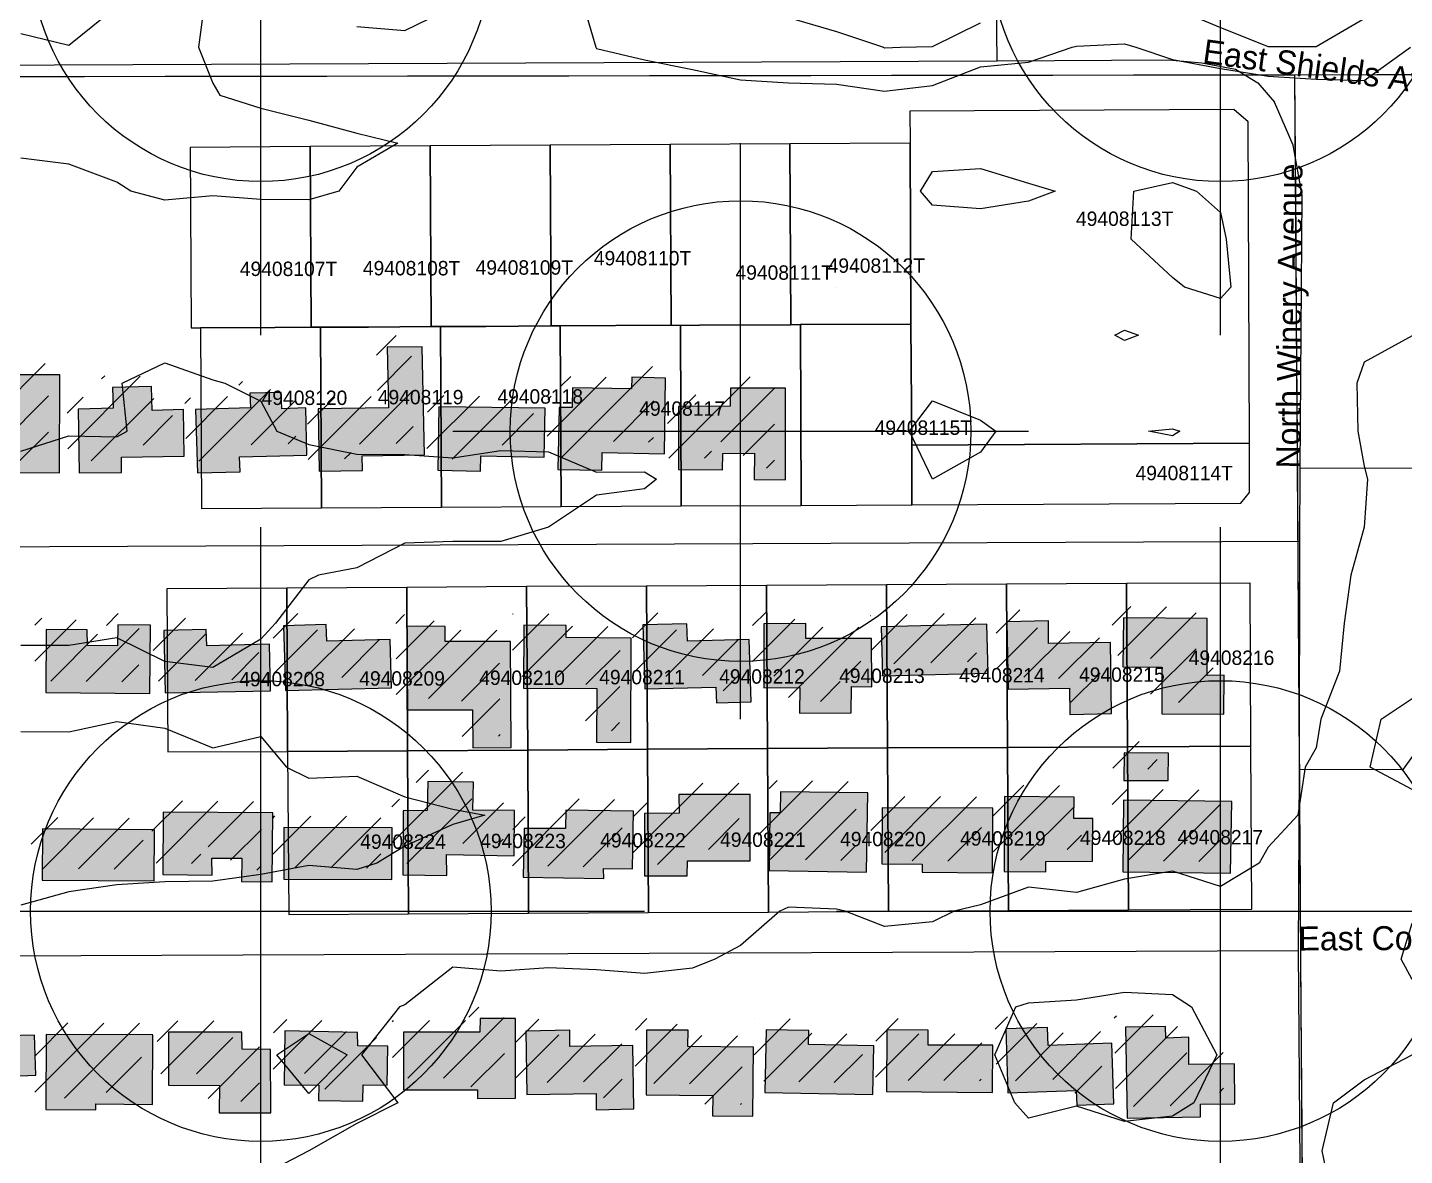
# Model space of a CAD drawing. Extents: x 6438959 to 7279357, y 1424492 to 2039161.
# Drawn here: x 6785889 to 6786750, y 1742430 to 1743135 of the extents above; entities that cross this region are included whole.
import ezdxf

# ---------------------------------------------------------------- set-up
doc = ezdxf.new("R2010")
doc.units = 21
for name, color, linetype in [('ADJOINING_LABELS', 230, 'Continuous'), ('ADJOINING_PARCELS', 241, 'Continuous'), ('BUILDINGS', 9, 'Continuous'), ('CENTER', 1, 'Continuous'), ('CL_LOCAL', 4, 'Continuous'), ('CL_MAJOR', 2, 'Continuous'), ('CONTOUR_1FT', 251, 'Continuous'), ('PLSS_QQ', 8, 'Continuous'), ('PLSS_QQ_3D', 7, 'Continuous'), ('PLSS_SECTION', 7, 'Continuous'), ('PLSS_SECTION_3D', 7, 'Continuous'), ('ROAD_LABELS', 3, 'Continuous')]:
    doc.layers.add(name, color=color, linetype=linetype)

msp = doc.modelspace()

# ---------------------------------------------------------------- hatches: boundary and pattern name
at = {"layer": 'BUILDINGS_HATCH'}
for points in [[(6786070.86, 1742896.55), (6786071.47, 1742857.59), (6786098.42, 1742858.18), (6786098.34, 1742867.28), (6786137.29, 1742867.96), (6786135.86, 1742935.31), (6786113.9, 1742935.13), (6786114.79, 1742897.27)], [(6785849.4, 1742899.83), (6785849.37, 1742867.43), (6785882.18, 1742867.33), (6785882.26, 1742856.77), (6785908.92, 1742856.63), (6785909.3, 1742917.8), (6785881.18, 1742917.94), (6785881.03, 1742899.73)], [(6786287.26, 1742868.46), (6786288.04, 1742915.81), (6786266.95, 1742916.36), (6786266.71, 1742909.08), (6786229.8, 1742909.87), (6786229.61, 1742897.48), (6786221.41, 1742897.42), (6786220.55, 1742858.81), (6786248.09, 1742858.31), (6786248.29, 1742869.24)], [(6785921.22, 1742856.73), (6785947.87, 1742856.94), (6785947.79, 1742866.41), (6785987.04, 1742867.1), (6785986.51, 1742896.22), (6785966.89, 1742895.7), (6785966.47, 1742910.62), (6785942.16, 1742910.06), (6785942.56, 1742896.96), (6785920.6, 1742896.41)], [(6786063.77, 1742867.72), (6786062.95, 1742897.21), (6786048.01, 1742896.73), (6786047.64, 1742906.92), (6786028.02, 1742906.39), (6786028.38, 1742897.29), (6785994.12, 1742896.28), (6785995.33, 1742856.6), (6786021.98, 1742857.19), (6786021.6, 1742866.65)], [(6786296.09, 1742898.03), (6786296.12, 1742858.7), (6786323.66, 1742858.57), (6786323.87, 1742868.76), (6786343.49, 1742868.92), (6786343.33, 1742852.54), (6786362.96, 1742852.33), (6786363.08, 1742909.5), (6786328.51, 1742909.58), (6786328.31, 1742898.29)], [(6786145.57, 1742858.2), (6786172.23, 1742857.69), (6786172.45, 1742867.16), (6786212, 1742866.39), (6786212.62, 1742896.98), (6786146.13, 1742897.89)], [(6786637.15, 1742705.66), (6786637.24, 1742730.05), (6786626.7, 1742729.97), (6786626.7, 1742765.65), (6786574.27, 1742765.95), (6786573.93, 1742735.36), (6786598.25, 1742735.2), (6786598.19, 1742706.06)], [(6785926.42, 1742758.46), (6785900.64, 1742758.61), (6785900.38, 1742719.28), (6785965.41, 1742718.72), (6785965.94, 1742761.33), (6785945.43, 1742761.52), (6785945.24, 1742748.41), (6785926.5, 1742748.63)], [(6786040.96, 1742720.43), (6786040.43, 1742749.56), (6786001.19, 1742748.51), (6786000.81, 1742758.7), (6785974.16, 1742758.12), (6785975.07, 1742719.16)], [(6786116.52, 1742722.14), (6786115.69, 1742752.36), (6786076.15, 1742751.31), (6786075.77, 1742761.86), (6786049.12, 1742760.92), (6786050.33, 1742720.51)], [(6786167.5, 1742684.69), (6786191.52, 1742684.89), (6786190.97, 1742751.15), (6786150.26, 1742751.19), (6786150.18, 1742760.65), (6786126.16, 1742760.82), (6786126.59, 1742708.39), (6786167.3, 1742708.36)], [(6786266.53, 1742753.23), (6786225.81, 1742753.62), (6786225.75, 1742761.27), (6786199.38, 1742761.42), (6786199.12, 1742722.09), (6786245.11, 1742721.74), (6786244.8, 1742688.24), (6786266.18, 1742688.05)], [(6786301.69, 1742751.33), (6786301.31, 1742762.25), (6786273.78, 1742761.66), (6786274.99, 1742721.62), (6786319.5, 1742722.71), (6786319.87, 1742712.89), (6786341.54, 1742713.43), (6786340.35, 1742752.38)], [(6786349.38, 1742722.23), (6786371.93, 1742722.42), (6786371.77, 1742706.39), (6786403.99, 1742706.66), (6786404.15, 1742723.04), (6786417.04, 1742722.78), (6786416.79, 1742753.01), (6786375.78, 1742753.03), (6786375.7, 1742762.5), (6786349.34, 1742762.28)], [(6786422.88, 1742760.34), (6786423.72, 1742729.76), (6786489.61, 1742731.39), (6786488.77, 1742761.97)], [(6786566.85, 1742706.17), (6786566.19, 1742750.59), (6786527.53, 1742749.91), (6786527.42, 1742764.11), (6786501.35, 1742763.53), (6786502.29, 1742721.3), (6786540.65, 1742721.98), (6786540.79, 1742705.59)], [(6786574.52, 1742664.36), (6786602.34, 1742664.22), (6786602.5, 1742681.34), (6786574.67, 1742681.48)], [(6786193.24, 1742617.18), (6786193.59, 1742645.58), (6786167.52, 1742645.73), (6786167.97, 1742663.21), (6786139.26, 1742663.71), (6786138.82, 1742645.5), (6786123.88, 1742645.37), (6786123.63, 1742605.32), (6786151.16, 1742604.81), (6786151.06, 1742617.92)], [(6786340.85, 1742655.53), (6786296.32, 1742655.52), (6786296.42, 1742643.87), (6786274.75, 1742643.7), (6786274.77, 1742604.73), (6786301.43, 1742604.59), (6786301.64, 1742614.06), (6786340.89, 1742614.02)], [(6786414.36, 1742656.49), (6786359.87, 1742657.14), (6786359.69, 1742644.03), (6786353.24, 1742643.98), (6786352.66, 1742607.92), (6786413.59, 1742606.97)], [(6786499.71, 1742607.31), (6786525.78, 1742607.16), (6786525.72, 1742613.71), (6786555.01, 1742613.95), (6786555.09, 1742640.53), (6786543.37, 1742640.44), (6786543.55, 1742653.91), (6786499.91, 1742654.28)], [(6786042.47, 1742643.98), (6785973.92, 1742644.51), (6785973.65, 1742605.55), (6786004.41, 1742605.07), (6786004.33, 1742615.63), (6786023.07, 1742615.78), (6786022.9, 1742601.22), (6786041.94, 1742601.01)], [(6786198.92, 1742603.75), (6786249.3, 1742603.07), (6786249.25, 1742609.26), (6786267.41, 1742609.04), (6786268, 1742645.1), (6786225.52, 1742645.84), (6786225.32, 1742634.19), (6786199.54, 1742634.34)], [(6786492.64, 1742646.94), (6786423.52, 1742647.1), (6786423.22, 1742612.14), (6786448.41, 1742611.98), (6786448.45, 1742606.89), (6786492.39, 1742606.52)], [(6786574.32, 1742651.98), (6786573.81, 1742607.19), (6786641.19, 1742606.28), (6786641.99, 1742651.08)], [(6785968.45, 1742633.54), (6785898.44, 1742634.06), (6785898.11, 1742602.02), (6785968.12, 1742601.5)], [(6786116.91, 1742602.35), (6786116.94, 1742634.76), (6786049.28, 1742634.93), (6786049.25, 1742602.52)], [(6786124.14, 1742507.01), (6786124.14, 1742470.96), (6786170.42, 1742470.97), (6786170.47, 1742465.51), (6786194.19, 1742465.71), (6786194.07, 1742515.59), (6786172.11, 1742515.41), (6786171.88, 1742507.03)], [(6786041.04, 1742496.13), (6786023.17, 1742496.35), (6786023.08, 1742506.91), (6785977.1, 1742506.9), (6785977.08, 1742473.76), (6786009, 1742473.66), (6786008.85, 1742456.54), (6786041.07, 1742456.44)], [(6786098.72, 1742463.83), (6786098.92, 1742474.03), (6786113.87, 1742473.79), (6786114.25, 1742498.19), (6786095.5, 1742498.4), (6786095.43, 1742506.77), (6786050.02, 1742507.86), (6786049.42, 1742473.99), (6786071.1, 1742473.8), (6786070.88, 1742464.33)], [(6786201.2, 1742467.95), (6786244.55, 1742468.67), (6786244.63, 1742458.47), (6786268.06, 1742459.03), (6786267.44, 1742498.71), (6786228.2, 1742498.03), (6786228.11, 1742508.22), (6786200.58, 1742507.63)], [(6786342.49, 1742454.54), (6786343.02, 1742497.51), (6786302.01, 1742497.91), (6786302.22, 1742508.1), (6786276.15, 1742508.25), (6786275.89, 1742467.83), (6786317.49, 1742467.45), (6786317.3, 1742454.7)], [(6786377.5, 1742507.99), (6786350.84, 1742508.5), (6786349.99, 1742469.17), (6786417.66, 1742467.9), (6786418.29, 1742498.49), (6786377.28, 1742499.25)], [(6786426.14, 1742469.79), (6786492.34, 1742469.24), (6786492.69, 1742498.74), (6786452.27, 1742498.77), (6786452.19, 1742508.24), (6786426.41, 1742508.39)], [(6786544.77, 1742470.4), (6786545.13, 1742461.3), (6786568.27, 1742462.22), (6786567.08, 1742500.08), (6786527.25, 1742498.66), (6786526.87, 1742509.94), (6786500.81, 1742509), (6786502.01, 1742468.96)], [(6786643.63, 1742487.23), (6786615.22, 1742486.64), (6786615.08, 1742503.75), (6786600.73, 1742503.27), (6786600.68, 1742510.55), (6786575.49, 1742509.98), (6786576.54, 1742453.18), (6786622.52, 1742453.93), (6786622.46, 1742461.94), (6786643.84, 1742462.11)], [(6785894.13, 1742480), (6785893.34, 1742505.12), (6785823.93, 1742503.46), (6785824.79, 1742470.33), (6785879.26, 1742471.87), (6785879.2, 1742479.51)], [(6785967.22, 1742461.66), (6785967.44, 1742505.36), (6785900.66, 1742505.54), (6785900.46, 1742458.57), (6785931.8, 1742458.46), (6785931.77, 1742462.1)]]:
    msp.add_hatch(color=251, dxfattribs=at).paths.add_polyline_path(points)
at = {"layer": 'BUILDINGS_SHADOW'}
h = msp.add_hatch(dxfattribs=at)
h.set_pattern_fill('ANSI31', scale=5)
h.paths.add_polyline_path([(6786063.92, 1742903.74), (6786064.53, 1742864.79), (6786091.47, 1742865.37), (6786091.4, 1742874.47), (6786130.35, 1742875.16), (6786128.92, 1742942.51), (6786106.95, 1742942.33), (6786107.85, 1742904.47)])
h = msp.add_hatch(dxfattribs=at)
h.set_pattern_fill('ANSI31', scale=5)
h.paths.add_polyline_path([(6785842.45, 1742907.03), (6785842.42, 1742874.62), (6785875.23, 1742874.53), (6785875.32, 1742863.97), (6785901.97, 1742863.82), (6785902.35, 1742925), (6785874.23, 1742925.13), (6785874.09, 1742906.92)])
h = msp.add_hatch(dxfattribs=at)
h.set_pattern_fill('ANSI31', scale=5)
h.paths.add_polyline_path([(6786280.31, 1742875.66), (6786281.1, 1742923), (6786260, 1742923.56), (6786259.77, 1742916.27), (6786222.86, 1742917.06), (6786222.66, 1742904.68), (6786214.46, 1742904.61), (6786213.61, 1742866.01), (6786241.15, 1742865.51), (6786241.35, 1742876.43)])
h = msp.add_hatch(dxfattribs=at)
h.set_pattern_fill('ANSI31', scale=5)
h.paths.add_polyline_path([(6785914.27, 1742863.92), (6785940.93, 1742864.14), (6785940.85, 1742873.61), (6785980.09, 1742874.29), (6785979.56, 1742903.42), (6785959.94, 1742902.89), (6785959.53, 1742917.82), (6785935.22, 1742917.26), (6785935.62, 1742904.15), (6785913.66, 1742903.61)])
h = msp.add_hatch(dxfattribs=at)
h.set_pattern_fill('ANSI31', scale=5)
h.paths.add_polyline_path([(6786056.83, 1742874.92), (6786056, 1742904.41), (6786041.07, 1742903.92), (6786040.69, 1742914.11), (6786021.07, 1742913.59), (6786021.44, 1742904.49), (6785987.18, 1742903.48), (6785988.38, 1742863.8), (6786015.03, 1742864.38), (6786014.66, 1742873.85)])
h = msp.add_hatch(dxfattribs=at)
h.set_pattern_fill('ANSI31', scale=5)
h.paths.add_polyline_path([(6786289.15, 1742905.22), (6786289.18, 1742865.9), (6786316.71, 1742865.76), (6786316.92, 1742875.96), (6786336.55, 1742876.12), (6786336.39, 1742859.73), (6786356.01, 1742859.53), (6786356.13, 1742916.7), (6786321.57, 1742916.78), (6786321.37, 1742905.49)])
h = msp.add_hatch(dxfattribs=at)
h.set_pattern_fill('ANSI31', scale=5)
h.paths.add_polyline_path([(6786138.63, 1742865.39), (6786165.29, 1742864.88), (6786165.5, 1742874.35), (6786205.05, 1742873.58), (6786205.68, 1742904.18), (6786139.18, 1742905.09)])
h = msp.add_hatch(dxfattribs=at)
h.set_pattern_fill('ANSI31', scale=5)
h.paths.add_polyline_path([(6785919.47, 1742765.65), (6785893.69, 1742765.8), (6785893.43, 1742726.48), (6785958.46, 1742725.92), (6785958.99, 1742768.52), (6785938.49, 1742768.72), (6785938.3, 1742755.61), (6785919.55, 1742755.82)])
h = msp.add_hatch(dxfattribs=at)
h.set_pattern_fill('ANSI31', scale=5)
h.paths.add_polyline_path([(6786034.02, 1742727.63), (6786033.49, 1742756.75), (6785994.24, 1742755.7), (6785993.87, 1742765.9), (6785967.22, 1742765.31), (6785968.12, 1742726.36)])
h = msp.add_hatch(dxfattribs=at)
h.set_pattern_fill('ANSI31', scale=5)
h.paths.add_polyline_path([(6786109.57, 1742729.34), (6786108.74, 1742759.55), (6786069.21, 1742758.5), (6786068.83, 1742769.06), (6786042.18, 1742768.11), (6786043.39, 1742727.7)])
h = msp.add_hatch(dxfattribs=at)
h.set_pattern_fill('ANSI31', scale=5)
h.paths.add_polyline_path([(6786160.55, 1742691.89), (6786184.57, 1742692.08), (6786184.03, 1742758.35), (6786143.31, 1742758.38), (6786143.24, 1742767.85), (6786119.22, 1742768.01), (6786119.65, 1742715.58), (6786160.36, 1742715.55)])
h = msp.add_hatch(dxfattribs=at)
h.set_pattern_fill('ANSI31', scale=5)
h.paths.add_polyline_path([(6786259.58, 1742760.42), (6786218.86, 1742760.82), (6786218.8, 1742768.47), (6786192.44, 1742768.61), (6786192.17, 1742729.29), (6786238.16, 1742728.93), (6786237.85, 1742695.43), (6786259.24, 1742695.24)])
h = msp.add_hatch(dxfattribs=at)
h.set_pattern_fill('ANSI31', scale=5)
h.paths.add_polyline_path([(6786294.75, 1742758.53), (6786294.36, 1742769.45), (6786266.83, 1742768.86), (6786268.04, 1742728.82), (6786312.55, 1742729.91), (6786312.93, 1742720.08), (6786334.6, 1742720.62), (6786333.4, 1742759.57)])
h = msp.add_hatch(dxfattribs=at)
h.set_pattern_fill('ANSI31', scale=5)
h.paths.add_polyline_path([(6786342.44, 1742729.43), (6786364.99, 1742729.61), (6786364.83, 1742713.59), (6786397.04, 1742713.85), (6786397.2, 1742730.24), (6786410.09, 1742729.98), (6786409.84, 1742760.2), (6786368.84, 1742760.23), (6786368.76, 1742769.69), (6786342.4, 1742769.48)])
h = msp.add_hatch(dxfattribs=at)
h.set_pattern_fill('ANSI31', scale=5)
h.paths.add_polyline_path([(6786415.94, 1742767.53), (6786416.77, 1742736.95), (6786482.66, 1742738.59), (6786481.83, 1742769.17)])
h = msp.add_hatch(dxfattribs=at)
h.set_pattern_fill('ANSI31', scale=5)
h.paths.add_polyline_path([(6786559.9, 1742713.37), (6786559.25, 1742757.78), (6786520.59, 1742757.1), (6786520.47, 1742771.3), (6786494.41, 1742770.73), (6786495.34, 1742728.49), (6786533.71, 1742729.17), (6786533.84, 1742712.79)])
h = msp.add_hatch(dxfattribs=at)
h.set_pattern_fill('ANSI31', scale=5)
h.paths.add_polyline_path([(6786630.21, 1742712.85), (6786630.3, 1742737.25), (6786619.76, 1742737.16), (6786619.76, 1742772.85), (6786567.32, 1742773.14), (6786566.99, 1742742.55), (6786591.3, 1742742.39), (6786591.25, 1742713.26)])
h = msp.add_hatch(dxfattribs=at)
h.set_pattern_fill('ANSI31', scale=5)
h.paths.add_polyline_path([(6786567.57, 1742671.56), (6786595.4, 1742671.42), (6786595.55, 1742688.53), (6786567.72, 1742688.67)])
h = msp.add_hatch(dxfattribs=at)
h.set_pattern_fill('ANSI31', scale=5)
h.paths.add_polyline_path([(6786186.3, 1742624.37), (6786186.65, 1742652.78), (6786160.58, 1742652.93), (6786161.02, 1742670.41), (6786132.31, 1742670.9), (6786131.88, 1742652.69), (6786116.94, 1742652.57), (6786116.68, 1742612.51), (6786144.22, 1742612.01), (6786144.11, 1742625.12)])
h = msp.add_hatch(dxfattribs=at)
h.set_pattern_fill('ANSI31', scale=5)
h.paths.add_polyline_path([(6786333.9, 1742662.72), (6786289.38, 1742662.72), (6786289.47, 1742651.07), (6786267.8, 1742650.89), (6786267.83, 1742611.93), (6786294.48, 1742611.78), (6786294.7, 1742621.25), (6786333.95, 1742621.21)])
h = msp.add_hatch(dxfattribs=at)
h.set_pattern_fill('ANSI31', scale=5)
h.paths.add_polyline_path([(6786407.41, 1742663.69), (6786352.93, 1742664.33), (6786352.74, 1742651.22), (6786346.3, 1742651.17), (6786345.72, 1742615.12), (6786406.65, 1742614.16)])
h = msp.add_hatch(dxfattribs=at)
h.set_pattern_fill('ANSI31', scale=5)
h.paths.add_polyline_path([(6786492.76, 1742614.5), (6786518.83, 1742614.35), (6786518.78, 1742620.91), (6786548.07, 1742621.15), (6786548.14, 1742647.73), (6786536.43, 1742647.63), (6786536.61, 1742661.11), (6786492.96, 1742661.48)])
h = msp.add_hatch(dxfattribs=at)
h.set_pattern_fill('ANSI31', scale=5)
h.paths.add_polyline_path([(6786191.97, 1742610.94), (6786242.36, 1742610.26), (6786242.31, 1742616.45), (6786260.47, 1742616.24), (6786261.05, 1742652.29), (6786218.57, 1742653.04), (6786218.38, 1742641.38), (6786192.6, 1742641.54)])
h = msp.add_hatch(dxfattribs=at)
h.set_pattern_fill('ANSI31', scale=5)
h.paths.add_polyline_path([(6786485.7, 1742654.13), (6786416.57, 1742654.3), (6786416.27, 1742619.34), (6786441.46, 1742619.18), (6786441.51, 1742614.08), (6786485.44, 1742613.71)])
h = msp.add_hatch(dxfattribs=at)
h.set_pattern_fill('ANSI31', scale=5)
h.paths.add_polyline_path([(6786567.38, 1742659.17), (6786566.87, 1742614.38), (6786634.24, 1742613.48), (6786635.05, 1742658.27)])
h = msp.add_hatch(dxfattribs=at)
h.set_pattern_fill('ANSI31', scale=5)
h.paths.add_polyline_path([(6786035.52, 1742651.17), (6785966.98, 1742651.7), (6785966.71, 1742612.74), (6785997.47, 1742612.26), (6785997.38, 1742622.82), (6786016.13, 1742622.98), (6786015.95, 1742608.41), (6786034.99, 1742608.2)])
h = msp.add_hatch(dxfattribs=at)
h.set_pattern_fill('ANSI31', scale=5)
h.paths.add_polyline_path([(6785961.5, 1742640.74), (6785891.49, 1742641.26), (6785891.17, 1742609.21), (6785961.18, 1742608.69)])
h = msp.add_hatch(dxfattribs=at)
h.set_pattern_fill('ANSI31', scale=5)
h.paths.add_polyline_path([(6786109.97, 1742609.54), (6786110, 1742641.95), (6786042.33, 1742642.13), (6786042.31, 1742609.72)])
h = msp.add_hatch(dxfattribs=at)
h.set_pattern_fill('ANSI31', scale=5)
h.paths.add_polyline_path([(6786091.77, 1742471.03), (6786091.98, 1742481.23), (6786106.92, 1742480.98), (6786107.31, 1742505.38), (6786088.56, 1742505.59), (6786088.49, 1742513.97), (6786043.08, 1742515.05), (6786042.48, 1742481.18), (6786064.16, 1742481), (6786063.94, 1742471.53)])
h = msp.add_hatch(dxfattribs=at)
h.set_pattern_fill('ANSI31', scale=5)
h.paths.add_polyline_path([(6786117.19, 1742514.2), (6786117.2, 1742478.15), (6786163.48, 1742478.17), (6786163.52, 1742472.71), (6786187.24, 1742472.9), (6786187.13, 1742522.79), (6786165.16, 1742522.61), (6786164.94, 1742514.23)])
h = msp.add_hatch(dxfattribs=at)
h.set_pattern_fill('ANSI31', scale=5)
h.paths.add_polyline_path([(6786194.26, 1742475.14), (6786237.6, 1742475.86), (6786237.68, 1742465.67), (6786261.11, 1742466.23), (6786260.49, 1742505.91), (6786221.25, 1742505.22), (6786221.17, 1742515.42), (6786193.64, 1742514.83)])
h = msp.add_hatch(dxfattribs=at)
h.set_pattern_fill('ANSI31', scale=5)
h.paths.add_polyline_path([(6786335.55, 1742461.74), (6786336.08, 1742504.71), (6786295.06, 1742505.1), (6786295.27, 1742515.3), (6786269.2, 1742515.45), (6786268.95, 1742475.03), (6786310.55, 1742474.64), (6786310.36, 1742461.9)])
h = msp.add_hatch(dxfattribs=at)
h.set_pattern_fill('ANSI31', scale=5)
h.paths.add_polyline_path([(6786370.55, 1742515.19), (6786343.89, 1742515.7), (6786343.04, 1742476.36), (6786410.72, 1742475.1), (6786411.35, 1742505.69), (6786370.33, 1742506.45)])
h = msp.add_hatch(dxfattribs=at)
h.set_pattern_fill('ANSI31', scale=5)
h.paths.add_polyline_path([(6786419.2, 1742476.99), (6786485.4, 1742476.44), (6786485.74, 1742505.94), (6786445.32, 1742505.97), (6786445.24, 1742515.43), (6786419.47, 1742515.59)])
h = msp.add_hatch(dxfattribs=at)
h.set_pattern_fill('ANSI31', scale=5)
h.paths.add_polyline_path([(6786537.82, 1742477.6), (6786538.19, 1742468.5), (6786561.32, 1742469.42), (6786560.13, 1742507.27), (6786520.31, 1742505.86), (6786519.92, 1742517.14), (6786493.86, 1742516.2), (6786495.07, 1742476.15)])
h = msp.add_hatch(dxfattribs=at)
h.set_pattern_fill('ANSI31', scale=5)
h.paths.add_polyline_path([(6786636.69, 1742494.43), (6786608.28, 1742493.83), (6786608.14, 1742510.95), (6786593.79, 1742510.46), (6786593.73, 1742517.75), (6786568.54, 1742517.17), (6786569.6, 1742460.38), (6786615.58, 1742461.12), (6786615.51, 1742469.13), (6786636.89, 1742469.31)])
h = msp.add_hatch(dxfattribs=at)
h.set_pattern_fill('ANSI31', scale=5)
h.paths.add_polyline_path([(6785960.27, 1742468.86), (6785960.5, 1742512.56), (6785893.71, 1742512.74), (6785893.51, 1742465.76), (6785924.86, 1742465.66), (6785924.83, 1742469.3)])
h = msp.add_hatch(dxfattribs=at)
h.set_pattern_fill('ANSI31', scale=5)
h.paths.add_polyline_path([(6786034.1, 1742503.33), (6786016.23, 1742503.55), (6786016.14, 1742514.1), (6785970.15, 1742514.09), (6785970.13, 1742480.96), (6786002.06, 1742480.85), (6786001.91, 1742463.74), (6786034.13, 1742463.64)])

# ---------------------------------------------------------------- linework, layer by layer
at = {"layer": 'ADJOINING_PARCELS'}
for points in [[(6786643.27, 1743083.85), (6786440.74, 1743082.73), (6786440.9, 1743062.71), (6786441.39, 1742949.65), (6786441.87, 1742873.92), (6786653.04, 1742875.1), (6786652.27, 1743076.09), (6786643.27, 1743083.85)], [(6785997.22, 1742947.29), (6786043.64, 1742947.49), (6786066.34, 1742947.67), (6786065.86, 1743060.55), (6785990.73, 1743060.11), (6785991.36, 1742947.24), (6785997.22, 1742947.29)], [(6786102.22, 1742947.78), (6786141.32, 1742948.1), (6786140.84, 1743060.98), (6786065.86, 1743060.55), (6786066.34, 1742947.67), (6786072.2, 1742947.72), (6786102.22, 1742947.78)], [(6786147.18, 1742948.15), (6786175.59, 1742948.2), (6786216.45, 1742948.54), (6786215.82, 1743061.41), (6786140.84, 1743060.98), (6786141.32, 1742948.1), (6786147.18, 1742948.15)], [(6786222.16, 1742948.58), (6786291.43, 1742948.97), (6786290.8, 1743061.84), (6786215.82, 1743061.41), (6786216.45, 1742948.54), (6786222.16, 1742948.58)], [(6786366.41, 1742949.22), (6786366.41, 1742949.4), (6786365.78, 1743062.27), (6786290.8, 1743061.84), (6786291.43, 1742948.97), (6786297.29, 1742948.83), (6786309.15, 1742948.93), (6786366.41, 1742949.22)], [(6786372.27, 1742949.27), (6786441.39, 1742949.65), (6786440.9, 1743062.71), (6786365.78, 1743062.27), (6786366.41, 1742949.4), (6786366.41, 1742949.22), (6786372.27, 1742949.27)], [(6785997.85, 1742834.23), (6786072.83, 1742834.66), (6786072.2, 1742947.72), (6786066.34, 1742947.67), (6786043.64, 1742947.49), (6785997.22, 1742947.29), (6785997.85, 1742834.23)], [(6786072.83, 1742834.66), (6786147.81, 1742835.1), (6786147.18, 1742948.15), (6786141.32, 1742948.1), (6786102.22, 1742947.78), (6786072.2, 1742947.72), (6786072.83, 1742834.66)], [(6786147.81, 1742835.1), (6786222.79, 1742835.53), (6786222.16, 1742948.58), (6786216.45, 1742948.54), (6786175.59, 1742948.2), (6786147.18, 1742948.15), (6786147.81, 1742835.1)], [(6786297.77, 1742835.96), (6786297.29, 1742948.83), (6786291.43, 1742948.97), (6786222.16, 1742948.58), (6786222.79, 1742835.53), (6786297.77, 1742835.96)], [(6786442.03, 1742836.6), (6786441.87, 1742873.92), (6786441.39, 1742949.65), (6786372.27, 1742949.27), (6786372.76, 1742836.21), (6786442.03, 1742836.6)], [(6786653.15, 1742844.34), (6786653.04, 1742875.1), (6786441.87, 1742873.92), (6786442.03, 1742836.6), (6786647.78, 1742837.74), (6786653.15, 1742844.34)], [(6786051.67, 1742682.47), (6786051.13, 1742784.6), (6785976.15, 1742784.17), (6785976.69, 1742682.22), (6786051.67, 1742682.47)], [(6786126.65, 1742682.9), (6786126.11, 1742785.03), (6786051.13, 1742784.6), (6786051.67, 1742682.47), (6786126.65, 1742682.9)], [(6786201.78, 1742683.33), (6786201.09, 1742785.47), (6786126.11, 1742785.03), (6786126.65, 1742682.9), (6786201.78, 1742683.33)], [(6786276.76, 1742683.77), (6786276.07, 1742785.72), (6786201.09, 1742785.47), (6786201.78, 1742683.33), (6786276.76, 1742683.77)], [(6786351.74, 1742684.2), (6786351.2, 1742786.15), (6786276.07, 1742785.72), (6786276.76, 1742683.77), (6786351.74, 1742684.2)], [(6786426.72, 1742684.63), (6786426.18, 1742786.58), (6786351.2, 1742786.15), (6786351.74, 1742684.2), (6786426.72, 1742684.63)], [(6786501.71, 1742684.88), (6786501.16, 1742787.01), (6786426.18, 1742786.58), (6786426.72, 1742684.63), (6786501.71, 1742684.88)], [(6786576.83, 1742685.32), (6786576.14, 1742787.45), (6786501.16, 1742787.01), (6786501.71, 1742684.88), (6786576.83, 1742685.32)], [(6786576.83, 1742685.32), (6786654.01, 1742685.77), (6786653.47, 1742787.72), (6786653.32, 1742787.72), (6786576.14, 1742787.45), (6786576.83, 1742685.32)], [(6786127.34, 1742580.95), (6786126.65, 1742682.9), (6786051.67, 1742682.47), (6786052.36, 1742580.52), (6786127.34, 1742580.95)], [(6786202.32, 1742581.38), (6786201.78, 1742683.33), (6786126.65, 1742682.9), (6786127.34, 1742580.95), (6786202.32, 1742581.38)], [(6786277.3, 1742581.82), (6786276.76, 1742683.77), (6786201.78, 1742683.33), (6786202.32, 1742581.38), (6786277.3, 1742581.82)], [(6786352.29, 1742582.07), (6786351.74, 1742684.2), (6786276.76, 1742683.77), (6786277.3, 1742581.82), (6786352.29, 1742582.07)], [(6786427.41, 1742582.5), (6786426.72, 1742684.63), (6786351.74, 1742684.2), (6786352.29, 1742582.07), (6786427.41, 1742582.5)], [(6786502.4, 1742582.93), (6786501.71, 1742684.88), (6786426.72, 1742684.63), (6786427.41, 1742582.5), (6786502.4, 1742582.93)], [(6786577.38, 1742583.37), (6786576.83, 1742685.32), (6786501.71, 1742684.88), (6786502.4, 1742582.93), (6786577.38, 1742583.37)], [(6786577.38, 1742583.37), (6786654.56, 1742583.82), (6786654.01, 1742685.77), (6786576.83, 1742685.32), (6786577.38, 1742583.37)]]:
    msp.add_lwpolyline(points, close=True, dxfattribs=at)
at = {"layer": 'BUILDINGS'}
for points in [[(6786070.86, 1742896.55), (6786071.47, 1742857.59), (6786098.42, 1742858.18), (6786098.34, 1742867.28), (6786137.29, 1742867.96), (6786135.86, 1742935.31), (6786113.9, 1742935.13), (6786114.79, 1742897.27), (6786070.86, 1742896.55)], [(6785849.4, 1742899.83), (6785849.37, 1742867.43), (6785882.18, 1742867.33), (6785882.26, 1742856.77), (6785908.92, 1742856.63), (6785909.3, 1742917.8), (6785881.18, 1742917.94), (6785881.03, 1742899.73), (6785849.4, 1742899.83)], [(6786287.26, 1742868.46), (6786288.04, 1742915.81), (6786266.95, 1742916.36), (6786266.71, 1742909.08), (6786229.8, 1742909.87), (6786229.61, 1742897.48), (6786221.41, 1742897.42), (6786220.55, 1742858.81), (6786248.09, 1742858.31), (6786248.29, 1742869.24), (6786287.26, 1742868.46)], [(6785921.22, 1742856.73), (6785947.87, 1742856.94), (6785947.79, 1742866.41), (6785987.04, 1742867.1), (6785986.51, 1742896.22), (6785966.89, 1742895.7), (6785966.47, 1742910.62), (6785942.16, 1742910.06), (6785942.56, 1742896.96), (6785920.6, 1742896.41), (6785921.22, 1742856.73)], [(6786063.77, 1742867.72), (6786062.95, 1742897.21), (6786048.01, 1742896.73), (6786047.64, 1742906.92), (6786028.02, 1742906.39), (6786028.38, 1742897.29), (6785994.12, 1742896.28), (6785995.33, 1742856.6), (6786021.98, 1742857.19), (6786021.6, 1742866.65), (6786063.77, 1742867.72)], [(6786296.09, 1742898.03), (6786296.12, 1742858.7), (6786323.66, 1742858.57), (6786323.87, 1742868.76), (6786343.49, 1742868.92), (6786343.33, 1742852.54), (6786362.96, 1742852.33), (6786363.08, 1742909.5), (6786328.51, 1742909.58), (6786328.31, 1742898.29), (6786296.09, 1742898.03)], [(6786145.57, 1742858.2), (6786172.23, 1742857.69), (6786172.45, 1742867.16), (6786212, 1742866.39), (6786212.62, 1742896.98), (6786146.13, 1742897.89), (6786145.57, 1742858.2)], [(6786637.15, 1742705.66), (6786637.24, 1742730.05), (6786626.7, 1742729.97), (6786626.7, 1742765.65), (6786574.27, 1742765.95), (6786573.93, 1742735.36), (6786598.25, 1742735.2), (6786598.19, 1742706.06), (6786637.15, 1742705.66)], [(6785926.42, 1742758.46), (6785900.64, 1742758.61), (6785900.38, 1742719.28), (6785965.41, 1742718.72), (6785965.94, 1742761.33), (6785945.43, 1742761.52), (6785945.24, 1742748.41), (6785926.5, 1742748.63), (6785926.42, 1742758.46)], [(6786040.96, 1742720.43), (6786040.43, 1742749.56), (6786001.19, 1742748.51), (6786000.81, 1742758.7), (6785974.16, 1742758.12), (6785975.07, 1742719.16), (6786040.96, 1742720.43)], [(6786116.52, 1742722.14), (6786115.69, 1742752.36), (6786076.15, 1742751.31), (6786075.77, 1742761.86), (6786049.12, 1742760.92), (6786050.33, 1742720.51), (6786116.52, 1742722.14)], [(6786167.5, 1742684.69), (6786191.52, 1742684.89), (6786190.97, 1742751.15), (6786150.26, 1742751.19), (6786150.18, 1742760.65), (6786126.16, 1742760.82), (6786126.59, 1742708.39), (6786167.3, 1742708.36), (6786167.5, 1742684.69)], [(6786266.53, 1742753.23), (6786225.81, 1742753.62), (6786225.75, 1742761.27), (6786199.38, 1742761.42), (6786199.12, 1742722.09), (6786245.11, 1742721.74), (6786244.8, 1742688.24), (6786266.18, 1742688.05), (6786266.53, 1742753.23)], [(6786301.69, 1742751.33), (6786301.31, 1742762.25), (6786273.78, 1742761.66), (6786274.99, 1742721.62), (6786319.5, 1742722.71), (6786319.87, 1742712.89), (6786341.54, 1742713.43), (6786340.35, 1742752.38), (6786301.69, 1742751.33)], [(6786349.38, 1742722.23), (6786371.93, 1742722.42), (6786371.77, 1742706.39), (6786403.99, 1742706.66), (6786404.15, 1742723.04), (6786417.04, 1742722.78), (6786416.79, 1742753.01), (6786375.78, 1742753.03), (6786375.7, 1742762.5), (6786349.34, 1742762.28), (6786349.38, 1742722.23)], [(6786422.88, 1742760.34), (6786423.72, 1742729.76), (6786489.61, 1742731.39), (6786488.77, 1742761.97), (6786422.88, 1742760.34)], [(6786566.85, 1742706.17), (6786566.19, 1742750.59), (6786527.53, 1742749.91), (6786527.42, 1742764.11), (6786501.35, 1742763.53), (6786502.29, 1742721.3), (6786540.65, 1742721.98), (6786540.79, 1742705.59), (6786566.85, 1742706.17)], [(6786574.52, 1742664.36), (6786602.34, 1742664.22), (6786602.5, 1742681.34), (6786574.67, 1742681.48), (6786574.52, 1742664.36)], [(6786193.24, 1742617.18), (6786193.59, 1742645.58), (6786167.52, 1742645.73), (6786167.97, 1742663.21), (6786139.26, 1742663.71), (6786138.82, 1742645.5), (6786123.88, 1742645.37), (6786123.63, 1742605.32), (6786151.16, 1742604.81), (6786151.06, 1742617.92), (6786193.24, 1742617.18)], [(6786340.85, 1742655.53), (6786296.32, 1742655.52), (6786296.42, 1742643.87), (6786274.75, 1742643.7), (6786274.77, 1742604.73), (6786301.43, 1742604.59), (6786301.64, 1742614.06), (6786340.89, 1742614.02), (6786340.85, 1742655.53)], [(6786414.36, 1742656.49), (6786359.87, 1742657.14), (6786359.69, 1742644.03), (6786353.24, 1742643.98), (6786352.66, 1742607.92), (6786413.59, 1742606.97), (6786414.36, 1742656.49)], [(6786499.71, 1742607.31), (6786525.78, 1742607.16), (6786525.72, 1742613.71), (6786555.01, 1742613.95), (6786555.09, 1742640.53), (6786543.37, 1742640.44), (6786543.55, 1742653.91), (6786499.91, 1742654.28), (6786499.71, 1742607.31)], [(6786042.47, 1742643.98), (6785973.92, 1742644.51), (6785973.65, 1742605.55), (6786004.41, 1742605.07), (6786004.33, 1742615.63), (6786023.07, 1742615.78), (6786022.9, 1742601.22), (6786041.94, 1742601.01), (6786042.47, 1742643.98)], [(6786198.92, 1742603.75), (6786249.3, 1742603.07), (6786249.25, 1742609.26), (6786267.41, 1742609.04), (6786268, 1742645.1), (6786225.52, 1742645.84), (6786225.32, 1742634.19), (6786199.54, 1742634.34), (6786198.92, 1742603.75)], [(6786492.64, 1742646.94), (6786423.52, 1742647.1), (6786423.22, 1742612.14), (6786448.41, 1742611.98), (6786448.45, 1742606.89), (6786492.39, 1742606.52), (6786492.64, 1742646.94)], [(6786574.32, 1742651.98), (6786573.81, 1742607.19), (6786641.19, 1742606.28), (6786641.99, 1742651.08), (6786574.32, 1742651.98)], [(6785968.45, 1742633.54), (6785898.44, 1742634.06), (6785898.11, 1742602.02), (6785968.12, 1742601.5), (6785968.45, 1742633.54)], [(6786116.91, 1742602.35), (6786116.94, 1742634.76), (6786049.28, 1742634.93), (6786049.25, 1742602.52), (6786116.91, 1742602.35)], [(6786124.14, 1742507.01), (6786124.14, 1742470.96), (6786170.42, 1742470.97), (6786170.47, 1742465.51), (6786194.19, 1742465.71), (6786194.07, 1742515.59), (6786172.11, 1742515.41), (6786171.88, 1742507.03), (6786124.14, 1742507.01)], [(6786041.04, 1742496.13), (6786023.17, 1742496.35), (6786023.08, 1742506.91), (6785977.1, 1742506.9), (6785977.08, 1742473.76), (6786009, 1742473.66), (6786008.85, 1742456.54), (6786041.07, 1742456.44), (6786041.04, 1742496.13)], [(6786098.72, 1742463.83), (6786098.92, 1742474.03), (6786113.87, 1742473.79), (6786114.25, 1742498.19), (6786095.5, 1742498.4), (6786095.43, 1742506.77), (6786050.02, 1742507.86), (6786049.42, 1742473.99), (6786071.1, 1742473.8), (6786070.88, 1742464.33), (6786098.72, 1742463.83)], [(6786201.2, 1742467.95), (6786244.55, 1742468.67), (6786244.63, 1742458.47), (6786268.06, 1742459.03), (6786267.44, 1742498.71), (6786228.2, 1742498.03), (6786228.11, 1742508.22), (6786200.58, 1742507.63), (6786201.2, 1742467.95)], [(6786342.49, 1742454.54), (6786343.02, 1742497.51), (6786302.01, 1742497.91), (6786302.22, 1742508.1), (6786276.15, 1742508.25), (6786275.89, 1742467.83), (6786317.49, 1742467.45), (6786317.3, 1742454.7), (6786342.49, 1742454.54)], [(6786377.5, 1742507.99), (6786350.84, 1742508.5), (6786349.99, 1742469.17), (6786417.66, 1742467.9), (6786418.29, 1742498.49), (6786377.28, 1742499.25), (6786377.5, 1742507.99)], [(6786426.14, 1742469.79), (6786492.34, 1742469.24), (6786492.69, 1742498.74), (6786452.27, 1742498.77), (6786452.19, 1742508.24), (6786426.41, 1742508.39), (6786426.14, 1742469.79)], [(6786544.77, 1742470.4), (6786545.13, 1742461.3), (6786568.27, 1742462.22), (6786567.08, 1742500.08), (6786527.25, 1742498.66), (6786526.87, 1742509.94), (6786500.81, 1742509), (6786502.01, 1742468.96), (6786544.77, 1742470.4)], [(6786643.63, 1742487.23), (6786615.22, 1742486.64), (6786615.08, 1742503.75), (6786600.73, 1742503.27), (6786600.68, 1742510.55), (6786575.49, 1742509.98), (6786576.54, 1742453.18), (6786622.52, 1742453.93), (6786622.46, 1742461.94), (6786643.84, 1742462.11), (6786643.63, 1742487.23)], [(6785894.13, 1742480), (6785893.34, 1742505.12), (6785823.93, 1742503.46), (6785824.79, 1742470.33), (6785879.26, 1742471.87), (6785879.2, 1742479.51), (6785894.13, 1742480)], [(6785967.22, 1742461.66), (6785967.44, 1742505.36), (6785900.66, 1742505.54), (6785900.46, 1742458.57), (6785931.8, 1742458.46), (6785931.77, 1742462.1), (6785967.22, 1742461.66)]]:
    msp.add_lwpolyline(points, close=True, dxfattribs=at)
at = {"layer": 'CENTER'}
for p, q in [((6786334.88, 1742702.69, 321.22), (6786334.88, 1743062.69, 321.22)), ((6786154.88, 1742882.69, 321.22), (6786514.88, 1742882.69, 321.22))]:
    msp.add_line(p, q, dxfattribs=at)
msp.add_circle((6786334.88, 1742882.69, 321.22), 144, dxfattribs=at)
at = {"layer": 'CL_LOCAL'}
for points in [[(6786495.4, 1743114.24), (6786494.5, 1743184.84), (6786536.64, 1743247.08), (6786631.47, 1743183.45)], [(6786684.42, 1742671.23), (6786749.32, 1742671.4), (6786769.71, 1742699.46), (6786769.47, 1742765.44), (6786769.22, 1742831.09), (6786769.13, 1742859.6), (6786684.89, 1742859.31)], [(6785362.42, 1742808.39), (6785413.89, 1742808.59), (6786684.56, 1742813.97)], [(6785414.42, 1742552.77), (6786683.77, 1742557.99)]]:
    msp.add_lwpolyline(points, dxfattribs=at)
at = {"layer": 'CL_MAJOR'}
for points in [[(6785758.04, 1743111.01), (6786495.4, 1743114.24), (6786602.69, 1743114.72), (6786623.26, 1743112.96), (6786644.36, 1743108.95), (6786658.4, 1743100.4), (6786668.72, 1743088.46)], [(6786683.77, 1742557.99), (6786684.42, 1742671.23), (6786684.56, 1742813.97), (6786684.89, 1742859.31), (6786686.13, 1743030.24), (6786680.48, 1743061.4), (6786668.72, 1743088.46)], [(6786698.47, 1740627.37), (6786696.03, 1740946.69), (6786695.02, 1741079.81), (6786692.31, 1741435.17), (6786689.69, 1741778.92), (6786687.69, 1742044.24), (6786685.71, 1742303.66), (6786685, 1742397.27), (6786683.77, 1742557.99)]]:
    msp.add_lwpolyline(points, dxfattribs=at)
at = {"layer": 'CONTOUR_1FT'}
for points, elevation in [([(6785884.88, 1743131.26), (6785914.88, 1743124.05), (6785944.88, 1743148.07), (6785949.88, 1743152.69), (6785974.88, 1743170.34), (6785999.88, 1743152.69), (6785995.88, 1743122.69), (6786004.88, 1743100.19), (6786009.17, 1743092.69), (6786034.88, 1743084.51), (6786064.88, 1743077.13), (6786094.88, 1743068.9), (6786120.6, 1743062.69), (6786094.88, 1743047.69), (6786083.63, 1743032.69), (6786064.88, 1743027.24), (6786034.88, 1743027.52), (6786004.88, 1743029.79), (6785974.88, 1743027.15), (6785953.71, 1743032.69), (6785944.88, 1743038.25), (6785914.88, 1743049.56), (6785884.88, 1743053.29)], 326), ([(6786235.56, 1743152.69), (6786244.48, 1743122.69), (6786244.88, 1743121.83), (6786274.88, 1743114.75), (6786304.88, 1743108.76), (6786334.88, 1743102.37), (6786364.88, 1743100.52), (6786394.88, 1743099.68), (6786424.88, 1743095.14), (6786454.88, 1743098.79), (6786484.88, 1743110.45), (6786514.88, 1743113.46), (6786542.16, 1743122.69), (6786544.88, 1743123.44), (6786574.88, 1743124.83), (6786582.08, 1743122.69), (6786604.88, 1743115.09), (6786634.88, 1743109.36), (6786664.88, 1743104.65), (6786694.88, 1743102.83), (6786724.88, 1743101.98), (6786753.88, 1743122.69)], 327), ([(6786094.88, 1743135.69), (6786124.88, 1743133.12), (6786154.88, 1743147.69)], 327), ([(6786604.88, 1743147.49), (6786634.88, 1743135), (6786664.88, 1743123.16), (6786694.88, 1743123.14), (6786724.88, 1743140.59)], 328), ([(6786364.88, 1743141.37), (6786394.88, 1743132.54), (6786424.22, 1743122.69), (6786424.88, 1743122.42), (6786434.88, 1743122.69), (6786454.88, 1743123.1), (6786484.88, 1743138.02)], 328), ([(6786514.88, 1743026.44), (6786484.88, 1743021.58), (6786454.88, 1743023.94), (6786447.38, 1743032.69), (6786454.88, 1743045.04), (6786484.88, 1743046.98), (6786514.88, 1743037.69), (6786531.55, 1743032.69), (6786514.88, 1743026.44)], 326), ([(6786634.88, 1742965.58), (6786612.38, 1742972.69), (6786604.88, 1742978.69), (6786579.17, 1743002.69), (6786580.88, 1743032.69), (6786604.88, 1743038.14), (6786619.88, 1743032.69), (6786634.88, 1743019.36), (6786638.46, 1743002.69), (6786641.47, 1742972.69), (6786634.88, 1742965.58)], 326), ([(6786394.88, 1742972.69), (6786394.88, 1742972.69), (6786394.88, 1742972.69), (6786394.88, 1742972.69), (6786394.88, 1742972.69)], 327), ([(6786574.88, 1742939.36), (6786568.88, 1742942.69), (6786574.88, 1742945.78), (6786583.63, 1742942.69), (6786574.88, 1742939.36)], 327), ([(6786754.88, 1742942.23), (6786724.88, 1742925.73), (6786720.12, 1742912.69), (6786720.95, 1742882.69), (6786724.88, 1742860.87), (6786726.84, 1742852.69), (6786724.88, 1742822.69), (6786724.88, 1742822.69), (6786716.42, 1742792.69), (6786712.33, 1742762.69), (6786709.31, 1742732.69), (6786697.73, 1742702.69), (6786694.88, 1742684.69), (6786687.96, 1742672.69), (6786683.35, 1742642.69), (6786664.88, 1742622.69), (6786659.17, 1742612.69), (6786634.88, 1742598.12), (6786604.88, 1742607.69), (6786574.88, 1742602.69), (6786544.88, 1742594.36), (6786514.88, 1742597.69), (6786484.88, 1742586.52), (6786468.52, 1742582.69), (6786454.88, 1742575.87), (6786424.88, 1742573.05), (6786400.34, 1742582.69), (6786394.88, 1742583.94), (6786364.88, 1742585.19), (6786359.43, 1742582.69), (6786334.88, 1742561.09), (6786318.73, 1742552.69), (6786304.88, 1742546.88), (6786274.88, 1742543.6), (6786244.88, 1742545.92), (6786214.88, 1742547.24), (6786184.88, 1742545.19), (6786154.88, 1742547.69), (6786124.88, 1742523.99), (6786121.55, 1742522.69), (6786097.88, 1742492.69), (6786120.6, 1742462.69), (6786094.88, 1742449.83), (6786064.88, 1742432.69), (6786064.88, 1742432.69), (6786034.88, 1742417.13)], 327), ([(6785884.88, 1742870.11), (6785914.88, 1742879.69), (6785944.88, 1742879.23), (6785951.31, 1742882.69), (6785948.22, 1742912.69), (6785974.88, 1742925.32), (6786004.88, 1742914.69), (6786012.38, 1742912.69), (6786034.88, 1742901.44), (6786044.88, 1742882.69), (6786064.88, 1742874.36), (6786094.88, 1742868.34), (6786124.88, 1742868.06), (6786154.88, 1742866.02), (6786184.88, 1742870.69), (6786214.88, 1742869.83), (6786244.88, 1742856.98), (6786274.88, 1742857.31), (6786282.38, 1742852.69), (6786274.88, 1742846.69), (6786244.88, 1742842.69), (6786214.88, 1742822.69), (6786214.88, 1742822.69), (6786184.88, 1742813.6), (6786154.88, 1742813.8), (6786124.88, 1742812.69), (6786094.88, 1742797.31), (6786070.88, 1742792.69), (6786064.88, 1742789.69), (6786044.11, 1742762.69), (6786034.88, 1742752.69), (6786004.88, 1742735), (6785974.88, 1742738.69), (6785944.88, 1742753.46), (6785914.88, 1742748.69), (6785884.88, 1742748.69)], 326), ([(6786484.88, 1742869.56), (6786454.88, 1742852.69), (6786440.48, 1742882.69), (6786454.88, 1742901.64), (6786484.88, 1742889.46), (6786494.43, 1742882.69), (6786484.88, 1742869.56)], 326), ([(6786604.88, 1742879.69), (6786589.88, 1742882.69), (6786604.88, 1742884.05), (6786609.5, 1742882.69), (6786604.88, 1742879.69)], 326), ([(6786754.88, 1742658.65), (6786728.48, 1742672.69), (6786735.38, 1742702.69), (6786754.88, 1742715.48)], 328), ([(6785884.88, 1742694.98), (6785914.88, 1742694.61), (6785944.88, 1742701.19), (6785974.88, 1742696.98), (6786004.88, 1742684.69), (6786034.88, 1742691.78), (6786051.04, 1742672.69), (6786064.88, 1742665.77), (6786094.88, 1742666.92), (6786124.88, 1742654.16), (6786154.88, 1742646.44), (6786174.88, 1742642.69), (6786154.88, 1742636.69), (6786124.88, 1742623.19), (6786107.38, 1742612.69), (6786094.88, 1742608.64), (6786064.88, 1742611.15), (6786034.88, 1742605.55), (6786004.88, 1742601.37), (6785974.88, 1742600.9), (6785944.88, 1742598.96), (6785914.88, 1742594.69), (6785884.88, 1742586.44)], 326), ([(6786754.88, 1742539.83), (6786747.96, 1742552.69), (6786754.88, 1742575.19)], 328), ([(6786604.88, 1742454.39), (6786574.88, 1742451.2), (6786544.88, 1742460.62), (6786514.88, 1742453.26), (6786506.42, 1742462.69), (6786493.97, 1742492.69), (6786506.99, 1742522.69), (6786514.88, 1742525.32), (6786544.88, 1742527.12), (6786574.88, 1742532.03), (6786604.88, 1742530.47), (6786616.88, 1742522.69), (6786632.69, 1742492.69), (6786618.33, 1742462.69), (6786604.88, 1742454.39)], 328), ([(6786064.88, 1742468.69), (6786044.88, 1742492.69), (6786064.88, 1742506.02), (6786088.88, 1742492.69), (6786064.88, 1742468.69)], 327), ([(6786754.88, 1742144.07), (6786745.88, 1742162.69), (6786727.32, 1742192.69), (6786724.88, 1742202.69), (6786720.21, 1742222.69), (6786717.76, 1742252.69), (6786713.55, 1742282.69), (6786710.19, 1742312.69), (6786708.8, 1742342.69), (6786706.76, 1742372.69), (6786704.88, 1742402.69), (6786698.63, 1742432.69), (6786705.68, 1742462.69), (6786724.88, 1742477.24), (6786754.88, 1742492.69)], 328)]:
    msp.add_lwpolyline(points, dxfattribs=dict(at, elevation=elevation))
at = {"layer": 'IMG_ALIGN_NEAR'}
for p, q in [((6786034.88, 1742942.69, 321.22), (6786034.88, 1743422.69, 321.22)), ((6786634.88, 1742942.69, 321.22), (6786634.88, 1743422.69, 321.22)), ((6786034.88, 1742342.69, 321.22), (6786034.88, 1742822.69, 321.22)), ((6786634.88, 1742342.69, 321.22), (6786634.88, 1742822.69, 321.22)), ((6785794.88, 1742582.69, 321.22), (6786274.88, 1742582.69, 321.22)), ((6786394.88, 1742582.69, 321.22), (6786874.88, 1742582.69, 321.22))]:
    msp.add_line(p, q, dxfattribs=at)
for centre in [(6786034.88, 1743182.69, 321.22), (6786634.88, 1743182.69, 321.22), (6786034.88, 1742582.69, 321.22), (6786634.88, 1742582.69, 321.22)]:
    msp.add_circle(centre, 144, dxfattribs=at)
at = {"layer": 'PARCEL'}
msp.add_lwpolyline([(6786297.77, 1742835.96), (6786372.76, 1742836.21), (6786372.27, 1742949.27), (6786366.41, 1742949.22), (6786309.15, 1742948.93), (6786297.29, 1742948.83), (6786297.77, 1742835.96)], dxfattribs=at)
at = {"layer": 'PLSS_QQ'}
msp.add_lwpolyline([(6786699.29, 1740469.95), (6786690.42, 1741787.71), (6786681.55, 1743105.34), (6785319.22, 1743103.4), (6785326.95, 1741782.91), (6785334.69, 1740462.42), (6786699.29, 1740469.95)], dxfattribs=at)
at = {"layer": 'PLSS_QQ_3D'}
for p, q in [((6785924.7, 1743104.26, 325.84), (6785874.24, 1743104.19, 325.83)), ((6785975.16, 1743104.33, 325.89), (6785924.7, 1743104.26, 325.84)), ((6786025.61, 1743104.4, 326.02), (6785975.16, 1743104.33, 325.89)), ((6786076.07, 1743104.47, 326.24), (6786025.61, 1743104.4, 326.02)), ((6786126.53, 1743104.55, 326.39), (6786076.07, 1743104.47, 326.24)), ((6786176.98, 1743104.62, 326.47), (6786126.53, 1743104.55, 326.39)), ((6786227.44, 1743104.69, 326.56), (6786176.98, 1743104.62, 326.47)), ((6786277.9, 1743104.76, 326.7), (6786227.44, 1743104.69, 326.56)), ((6786328.35, 1743104.83, 326.79), (6786277.9, 1743104.76, 326.7)), ((6786378.81, 1743104.9, 326.83), (6786328.35, 1743104.83, 326.79)), ((6786429.27, 1743104.98, 326.68), (6786378.81, 1743104.9, 326.83)), ((6786479.72, 1743105.05, 326.52), (6786429.27, 1743104.98, 326.68)), ((6786530.18, 1743105.12, 326.45), (6786479.72, 1743105.05, 326.52)), ((6786580.64, 1743105.19, 326.41), (6786530.18, 1743105.12, 326.45)), ((6786631.09, 1743105.26, 326.45), (6786580.64, 1743105.19, 326.41)), ((6786681.55, 1743105.34, 326.7), (6786631.09, 1743105.26, 326.45)), ((6786681.89, 1743054.66, 326.33), (6786681.55, 1743105.34, 326.7)), ((6786681.55, 1743105.34, 326.7), (6786681.55, 1743105.34, 326.7)), ((6786682.23, 1743003.98, 326.42), (6786681.89, 1743054.66, 326.33)), ((6786682.57, 1742953.3, 326.56), (6786682.23, 1743003.98, 326.42)), ((6786682.91, 1742902.62, 326.59), (6786682.57, 1742953.3, 326.56)), ((6786683.26, 1742851.95, 326.67), (6786682.91, 1742902.62, 326.59)), ((6786683.6, 1742801.27, 326.78), (6786683.26, 1742851.95, 326.67)), ((6786683.94, 1742750.59, 326.92), (6786683.6, 1742801.27, 326.78)), ((6786684.28, 1742699.91, 327.22), (6786683.94, 1742750.59, 326.92)), ((6786684.62, 1742649.23, 327.13), (6786684.28, 1742699.91, 327.22)), ((6786684.96, 1742598.56, 327.29), (6786684.62, 1742649.23, 327.13)), ((6786685.3, 1742547.88, 327.4), (6786684.96, 1742598.56, 327.29)), ((6786685.64, 1742497.2, 327.72), (6786685.3, 1742547.88, 327.4)), ((6786685.98, 1742446.52, 328.08), (6786685.64, 1742497.2, 327.72)), ((6786686.33, 1742395.84, 327.94), (6786685.98, 1742446.52, 328.08))]:
    msp.add_line(p, q, dxfattribs=at)
at = {"layer": 'PLSS_SECTION'}
msp.add_lwpolyline([(6785319.22, 1743103.4), (6785326.95, 1741782.91), (6785334.69, 1740462.42), (6785342.42, 1739141.94), (6785350.16, 1737821.45), (6786717.13, 1737830.39), (6788036.62, 1737839.14), (6789355.54, 1737845.85), (6790674.46, 1737852.62), (6790667, 1739172.2), (6790659.56, 1740491.77), (6790652.1, 1741811.34), (6790644.65, 1743130.92), (6789327.54, 1743119.17), (6788010.43, 1743107.5), (6786681.55, 1743105.34), (6785319.22, 1743103.4)], dxfattribs=at)
msp.add_lwpolyline([(6785319.22, 1743103.4), (6785326.95, 1741782.91), (6785334.69, 1740462.42), (6785342.42, 1739141.94), (6785350.16, 1737821.45), (6786717.13, 1737830.39), (6788036.62, 1737839.14), (6789355.54, 1737845.85), (6790674.46, 1737852.62), (6790667, 1739172.2), (6790659.56, 1740491.77), (6790652.1, 1741811.34), (6790644.65, 1743130.92), (6789327.54, 1743119.17), (6788010.43, 1743107.5), (6786681.55, 1743105.34), (6785319.22, 1743103.4)], dxfattribs=at)
at = {"layer": 'PLSS_SECTION_3D'}
for p, q in [((6785924.7, 1743104.26, 325.84), (6785874.24, 1743104.19, 325.83)), ((6785975.16, 1743104.33, 325.89), (6785924.7, 1743104.26, 325.84)), ((6786025.61, 1743104.4, 326.02), (6785975.16, 1743104.33, 325.89)), ((6786076.07, 1743104.47, 326.24), (6786025.61, 1743104.4, 326.02)), ((6786126.53, 1743104.55, 326.39), (6786076.07, 1743104.47, 326.24)), ((6786176.98, 1743104.62, 326.47), (6786126.53, 1743104.55, 326.39)), ((6786227.44, 1743104.69, 326.56), (6786176.98, 1743104.62, 326.47)), ((6786277.9, 1743104.76, 326.7), (6786227.44, 1743104.69, 326.56)), ((6786328.35, 1743104.83, 326.79), (6786277.9, 1743104.76, 326.7)), ((6786378.81, 1743104.9, 326.83), (6786328.35, 1743104.83, 326.79)), ((6786429.27, 1743104.98, 326.68), (6786378.81, 1743104.9, 326.83)), ((6786479.72, 1743105.05, 326.52), (6786429.27, 1743104.98, 326.68)), ((6786530.18, 1743105.12, 326.45), (6786479.72, 1743105.05, 326.52)), ((6786580.64, 1743105.19, 326.41), (6786530.18, 1743105.12, 326.45)), ((6786631.09, 1743105.26, 326.45), (6786580.64, 1743105.19, 326.41)), ((6786681.55, 1743105.34, 326.7), (6786631.09, 1743105.26, 326.45)), ((6786732.66, 1743105.42, 326.86), (6786681.55, 1743105.34, 326.7)), ((6786681.55, 1743105.34, 326.7), (6786681.55, 1743105.34, 326.7)), ((6786783.77, 1743105.5, 326.94), (6786732.66, 1743105.42, 326.86))]:
    msp.add_line(p, q, dxfattribs=at)

# ---------------------------------------------------------------- texts
at = {"layer": 'ADJOINING_LABELS'}
for s, p in [('49408113T', (6786544.6, 1743010.99)), ('49408107T', (6786021.77, 1742979.66)), ('49408108T', (6786098.71, 1742980.08)), ('49408109T', (6786169.2, 1742980.5)), ('49408110T', (6786243.14, 1742986.32)), ('49408112T', (6786389.35, 1742981.68)), ('49408111T', (6786331.71, 1742977.34)), ('49408120', (6786035.42, 1742899.04)), ('49408119', (6786108.06, 1742899.45)), ('49408118', (6786182.83, 1742899.88)), ('49408117', (6786271.54, 1742892.31)), ('49408115T', (6786418.72, 1742880.37)), ('49408114T', (6786581.84, 1742852)), ('49408216', (6786615.1, 1742736.55)), ('49408208', (6786021.46, 1742723.19)), ('49408209', (6786096.44, 1742723.58)), ('49408210', (6786171.48, 1742724.01)), ('49408211', (6786246.49, 1742724.41)), ('49408212', (6786321.5, 1742724.81)), ('49408213', (6786396.51, 1742725.24)), ('49408214', (6786471.5, 1742725.6)), ('49408215', (6786546.54, 1742726)), ('49408224', (6786097.07, 1742621.56)), ('49408223', (6786172.08, 1742621.99)), ('49408222', (6786247.09, 1742622.42)), ('49408221', (6786322.08, 1742622.78)), ('49408220', (6786397.12, 1742623.18)), ('49408219', (6786472.13, 1742623.58)), ('49408218', (6786547.14, 1742623.97)), ('49408217', (6786608.03, 1742624.33))]:
    msp.add_text(s, height=9, dxfattribs=at).set_placement(p)
at = {"layer": 'ROAD_LABELS'}
for s, rotation, p in [('East Shields Avenue', -7.8909, (6786623.26, 1743112.96)), ('North Winery Avenue', 89.5857, (6786684.89, 1742859.31)), ('East Cornell Avenue', 0.2356, (6786683.77, 1742557.99))]:
    msp.add_text(s, height=15, rotation=rotation, dxfattribs=at).set_placement(p)

doc.saveas('drawing.dxf')
